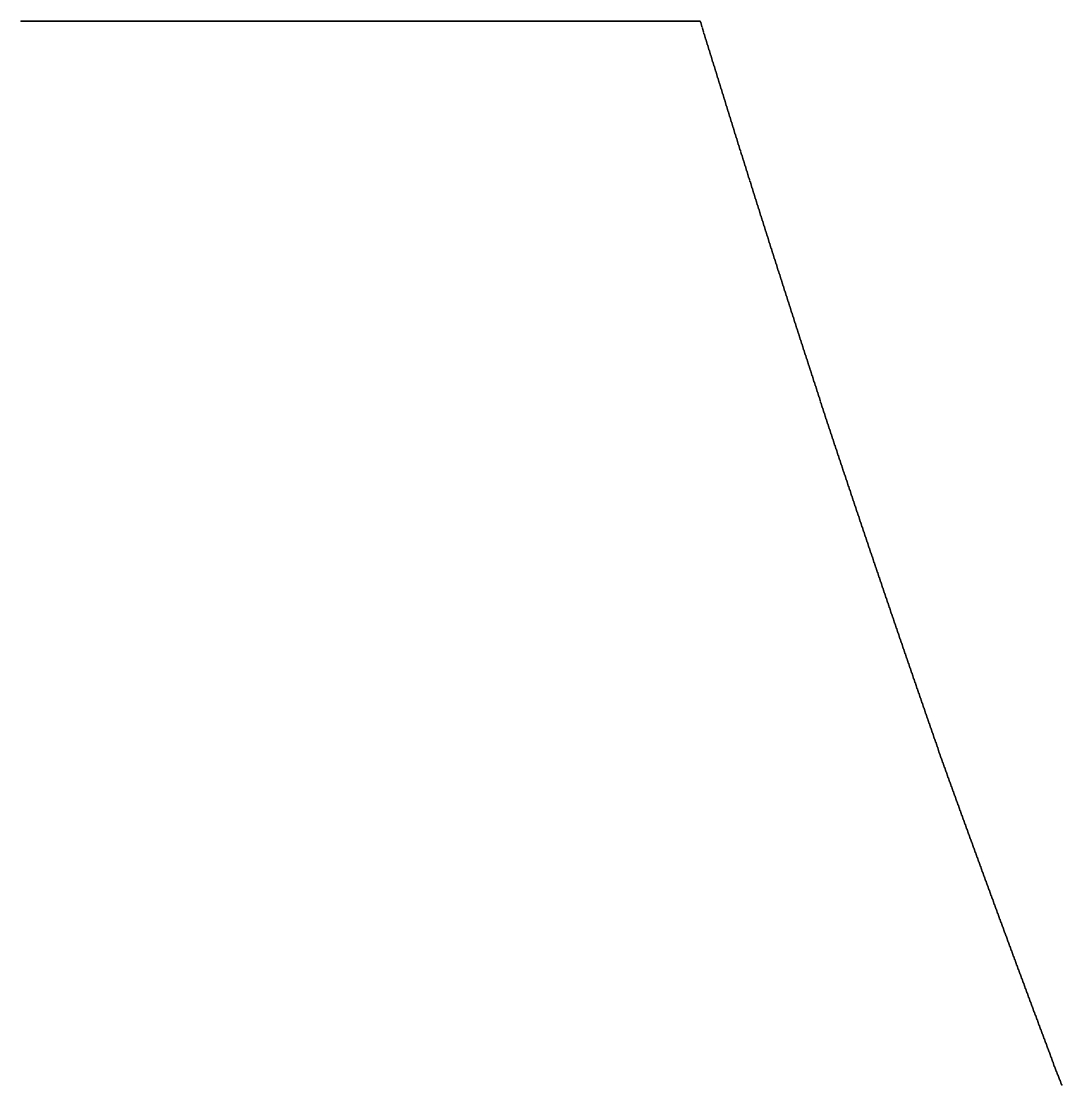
# Model space of a CAD drawing. Header units: metres. Extents: x 0 to 360, y 49 to 117.
# Drawn here: x 202.5 to 217.13, y 83.54 to 98.5 of the extents above; entities that cross this region are included whole.
import ezdxf

# ---------------------------------------------------------------- set-up
doc = ezdxf.new("R2010")
doc.units = ezdxf.units.M

msp = doc.modelspace()

# ---------------------------------------------------------------- linework, layer by layer
for p in [(202.496, 98.497), (202.501, 98.497), (202.507, 98.497), (202.513, 98.497), (202.519, 98.497), (202.525, 98.497), (202.531, 98.497), (202.536, 98.497), (202.542, 98.497), (202.548, 98.497), (202.554, 98.497), (202.56, 98.497), (202.565, 98.497), (202.571, 98.497), (202.577, 98.497), (202.583, 98.497), (202.589, 98.497), (202.594, 98.497), (202.6, 98.497), (202.606, 98.497), (202.612, 98.497), (202.618, 98.497), (202.624, 98.497), (202.629, 98.497), (202.635, 98.497), (202.641, 98.497), (202.647, 98.497), (202.653, 98.497), (202.658, 98.497), (202.664, 98.497), (202.67, 98.497), (202.676, 98.497), (202.682, 98.497), (202.688, 98.497), (202.693, 98.497), (202.699, 98.497), (202.705, 98.497), (202.711, 98.497), (202.717, 98.497), (202.722, 98.497), (202.728, 98.497), (202.734, 98.497), (202.74, 98.497), (202.746, 98.497), (202.752, 98.497), (202.757, 98.497), (202.763, 98.497), (202.769, 98.497), (202.775, 98.497), (202.781, 98.497), (202.786, 98.497), (202.792, 98.497), (202.798, 98.497), (202.804, 98.497), (202.81, 98.497), (202.816, 98.497), (202.821, 98.497), (202.827, 98.497), (202.833, 98.497), (202.839, 98.497), (202.845, 98.497), (202.85, 98.497), (202.856, 98.497), (202.862, 98.497), (202.868, 98.497), (202.874, 98.497), (202.88, 98.497), (202.885, 98.497), (202.891, 98.497), (202.897, 98.497), (202.903, 98.497), (202.909, 98.497), (202.914, 98.497), (202.92, 98.497), (202.926, 98.497), (202.932, 98.497), (202.938, 98.497), (202.943, 98.497), (202.949, 98.497), (202.955, 98.497), (202.961, 98.497), (202.967, 98.497), (202.973, 98.497), (202.978, 98.497), (202.984, 98.497), (202.99, 98.497), (202.996, 98.497), (203.002, 98.497), (203.007, 98.497), (203.013, 98.497), (203.019, 98.497), (203.025, 98.497), (203.031, 98.497), (203.037, 98.497), (203.042, 98.497), (203.048, 98.497), (203.054, 98.497), (203.06, 98.497), (203.066, 98.497), (203.071, 98.497), (203.077, 98.497), (203.083, 98.497), (203.089, 98.497), (203.095, 98.497), (203.101, 98.497), (203.106, 98.497), (203.112, 98.497), (203.118, 98.497), (203.124, 98.497), (203.13, 98.497), (203.135, 98.497), (203.141, 98.497), (203.147, 98.497), (203.153, 98.497), (203.159, 98.497), (203.165, 98.497), (203.17, 98.497), (203.176, 98.497), (203.182, 98.497), (203.188, 98.497), (203.194, 98.497), (203.199, 98.497), (203.205, 98.497), (203.211, 98.497), (203.217, 98.497), (203.223, 98.497), (203.229, 98.497), (203.234, 98.497), (203.24, 98.497), (203.246, 98.497), (203.252, 98.497), (203.258, 98.497), (203.263, 98.497), (203.269, 98.497), (203.275, 98.497), (203.281, 98.497), (203.287, 98.497), (203.293, 98.497), (203.298, 98.497), (203.304, 98.497), (203.31, 98.497), (203.316, 98.497), (203.322, 98.497), (203.327, 98.497), (203.333, 98.497), (203.339, 98.497), (203.345, 98.497), (203.351, 98.497), (203.356, 98.497), (203.362, 98.497), (203.368, 98.497), (203.374, 98.497), (203.38, 98.497), (203.386, 98.497), (203.391, 98.497), (203.397, 98.497), (203.403, 98.497), (203.409, 98.497), (203.415, 98.497), (203.42, 98.497), (203.426, 98.497), (203.432, 98.497), (203.438, 98.497), (203.444, 98.497), (203.45, 98.497), (203.455, 98.497), (203.461, 98.497), (203.467, 98.497), (203.473, 98.497), (203.479, 98.497), (203.484, 98.497), (203.49, 98.497), (203.496, 98.497), (203.502, 98.497), (203.508, 98.497), (203.514, 98.497), (203.519, 98.497), (203.525, 98.497), (203.531, 98.497), (203.537, 98.497), (203.543, 98.497), (203.548, 98.497), (203.554, 98.497), (203.56, 98.497), (203.566, 98.497), (203.572, 98.497), (203.578, 98.497), (203.583, 98.497), (203.589, 98.497), (203.595, 98.497), (203.601, 98.497), (203.607, 98.497), (203.612, 98.497), (203.618, 98.497), (203.624, 98.497), (203.63, 98.497), (203.636, 98.497), (203.642, 98.497), (203.647, 98.497), (203.653, 98.497), (203.659, 98.497), (203.665, 98.497), (203.671, 98.497), (203.676, 98.497), (203.682, 98.497), (203.688, 98.497), (203.694, 98.497), (203.7, 98.497), (203.705, 98.497), (203.711, 98.497), (203.717, 98.497), (203.723, 98.497), (203.729, 98.497), (203.735, 98.497), (203.74, 98.497), (203.746, 98.497), (203.752, 98.497), (203.758, 98.497), (203.764, 98.497), (203.769, 98.497), (203.775, 98.497), (203.781, 98.497), (203.787, 98.497), (203.793, 98.497), (203.799, 98.497), (203.804, 98.497), (203.81, 98.497), (203.816, 98.497), (203.822, 98.497), (203.828, 98.497), (203.833, 98.497), (203.839, 98.497), (203.845, 98.497), (203.851, 98.497), (203.857, 98.497), (203.863, 98.497), (203.868, 98.497), (203.874, 98.497), (203.88, 98.497), (203.886, 98.497), (203.892, 98.497), (203.897, 98.497), (203.903, 98.497), (203.909, 98.497), (203.915, 98.497), (203.921, 98.497), (203.927, 98.497), (203.932, 98.497), (203.938, 98.497), (203.944, 98.497), (203.95, 98.497), (203.956, 98.497), (203.961, 98.497), (203.967, 98.497), (203.973, 98.497), (203.979, 98.497), (203.985, 98.497), (203.991, 98.497), (203.996, 98.497), (204.002, 98.497), (204.008, 98.497), (204.014, 98.497), (204.02, 98.497), (204.025, 98.497), (204.031, 98.497), (204.037, 98.497), (204.043, 98.497), (204.049, 98.497), (204.054, 98.497), (204.06, 98.497), (204.066, 98.497), (204.072, 98.497), (204.078, 98.497), (204.084, 98.497), (204.089, 98.497), (204.095, 98.497), (204.101, 98.497), (204.107, 98.497), (204.113, 98.497), (204.118, 98.497), (204.124, 98.497), (204.13, 98.497), (204.136, 98.497), (204.142, 98.497), (204.148, 98.497), (204.153, 98.497), (204.159, 98.497), (204.165, 98.497), (204.171, 98.497), (204.177, 98.497), (204.182, 98.497), (204.188, 98.497), (204.194, 98.497), (204.2, 98.497), (204.206, 98.497), (204.212, 98.497), (204.217, 98.497), (204.223, 98.497), (204.229, 98.497), (204.235, 98.497), (204.241, 98.497), (204.246, 98.497), (204.252, 98.497), (204.258, 98.497), (204.264, 98.497), (204.27, 98.497), (204.276, 98.497), (204.281, 98.497), (204.287, 98.497), (204.293, 98.497), (204.299, 98.497), (204.305, 98.497), (204.31, 98.497), (204.316, 98.497), (204.322, 98.497), (204.328, 98.497), (204.334, 98.497), (204.34, 98.497), (204.345, 98.497), (204.351, 98.497), (204.357, 98.497), (204.363, 98.497), (204.369, 98.497), (204.374, 98.497), (204.38, 98.497), (204.386, 98.497), (204.392, 98.497), (204.398, 98.497), (204.404, 98.497), (204.409, 98.497), (204.415, 98.497), (204.421, 98.497), (204.427, 98.497), (204.433, 98.497), (204.438, 98.497), (204.444, 98.497), (204.45, 98.497), (204.456, 98.497), (204.462, 98.497), (204.467, 98.497), (204.473, 98.497), (204.479, 98.497), (204.485, 98.497), (204.491, 98.497), (204.497, 98.497), (204.502, 98.497), (204.508, 98.497), (204.514, 98.497), (204.52, 98.497), (204.526, 98.497), (204.531, 98.497), (204.537, 98.497), (204.543, 98.497), (204.549, 98.497), (204.555, 98.497), (204.561, 98.497), (204.566, 98.497), (204.572, 98.497), (204.578, 98.497), (204.584, 98.497), (204.59, 98.497), (204.595, 98.497), (204.601, 98.497), (204.607, 98.497), (204.613, 98.497), (204.619, 98.497), (204.625, 98.497), (204.63, 98.497), (204.636, 98.497), (204.642, 98.497), (204.648, 98.497), (204.654, 98.497), (204.659, 98.497), (204.665, 98.497), (204.671, 98.497), (204.677, 98.497), (204.683, 98.497), (204.689, 98.497), (204.694, 98.497), (204.7, 98.497), (204.706, 98.497), (204.712, 98.497), (204.718, 98.497), (204.723, 98.497), (204.729, 98.497), (204.735, 98.497), (204.741, 98.497), (204.747, 98.497), (204.753, 98.497), (204.758, 98.497), (204.764, 98.497), (204.77, 98.497), (204.776, 98.497), (204.782, 98.497), (204.787, 98.497), (204.793, 98.497), (204.799, 98.497), (204.805, 98.497), (204.811, 98.497), (204.816, 98.497), (204.822, 98.497), (204.828, 98.497), (204.834, 98.497), (204.84, 98.497), (204.846, 98.497), (204.851, 98.497), (204.857, 98.497), (204.863, 98.497), (204.869, 98.497), (204.875, 98.497), (204.88, 98.497), (204.886, 98.497), (204.892, 98.497), (204.898, 98.497), (204.904, 98.497), (204.91, 98.497), (204.915, 98.497), (204.921, 98.497), (204.927, 98.497), (204.933, 98.497), (204.939, 98.497), (204.944, 98.497), (204.95, 98.497), (204.956, 98.497), (204.962, 98.497), (204.968, 98.497), (204.974, 98.497), (204.979, 98.497), (204.985, 98.497), (204.991, 98.497), (204.997, 98.497), (205.003, 98.497), (205.008, 98.497), (205.014, 98.497), (205.02, 98.497), (205.026, 98.497), (205.032, 98.497), (205.038, 98.497), (205.043, 98.497), (205.049, 98.497), (205.055, 98.497), (205.061, 98.497), (205.067, 98.497), (205.072, 98.497), (205.078, 98.497), (205.084, 98.497), (205.09, 98.497), (205.096, 98.497), (205.102, 98.497), (205.107, 98.497), (205.113, 98.497), (205.119, 98.497), (205.125, 98.497), (205.131, 98.497), (205.136, 98.497), (205.142, 98.497), (205.148, 98.497), (205.154, 98.497), (205.16, 98.497), (205.166, 98.497), (205.171, 98.497), (205.177, 98.497), (205.183, 98.497), (205.189, 98.497), (205.195, 98.497), (205.2, 98.497), (205.206, 98.497), (205.212, 98.497), (205.218, 98.497), (205.224, 98.497), (205.229, 98.497), (205.235, 98.497), (205.241, 98.497), (205.247, 98.497), (205.253, 98.497), (205.259, 98.497), (205.264, 98.497), (205.27, 98.497), (205.276, 98.497), (205.282, 98.497), (205.288, 98.497), (205.293, 98.497), (205.299, 98.497), (205.305, 98.497), (205.311, 98.497), (205.317, 98.497), (205.323, 98.497), (205.328, 98.497), (205.334, 98.497), (205.34, 98.497), (205.346, 98.497), (205.352, 98.497), (205.357, 98.497), (205.363, 98.497), (205.369, 98.497), (205.375, 98.497), (205.381, 98.497), (205.387, 98.497), (205.392, 98.497), (205.398, 98.497), (205.404, 98.497), (205.41, 98.497), (205.416, 98.497), (205.421, 98.497), (205.427, 98.497), (205.433, 98.497), (205.439, 98.497), (205.445, 98.497), (205.451, 98.497), (205.456, 98.497), (205.462, 98.497), (205.468, 98.497), (205.474, 98.497), (205.48, 98.497), (205.485, 98.497), (205.491, 98.497), (205.497, 98.497), (205.503, 98.497), (205.509, 98.497), (205.515, 98.497), (205.52, 98.497), (205.526, 98.497), (205.532, 98.497), (205.538, 98.497), (205.544, 98.497), (205.549, 98.497), (205.555, 98.497), (205.561, 98.497), (205.567, 98.497), (205.573, 98.497), (205.578, 98.497), (205.584, 98.497), (205.59, 98.497), (205.596, 98.497), (205.602, 98.497), (205.608, 98.497), (205.613, 98.497), (205.619, 98.497), (205.625, 98.497), (205.631, 98.497), (205.637, 98.497), (205.642, 98.497), (205.648, 98.497), (205.654, 98.497), (205.66, 98.497), (205.666, 98.497), (205.672, 98.497), (205.677, 98.497), (205.683, 98.497), (205.689, 98.497), (205.695, 98.497), (205.701, 98.497), (205.706, 98.497), (205.712, 98.497), (205.718, 98.497), (205.724, 98.497), (205.73, 98.497), (205.736, 98.497), (205.741, 98.497), (205.747, 98.497), (205.753, 98.497), (205.759, 98.497), (205.765, 98.497), (205.77, 98.497), (205.776, 98.497), (205.782, 98.497), (205.788, 98.497), (205.794, 98.497), (205.8, 98.497), (205.805, 98.497), (205.811, 98.497), (205.817, 98.497), (205.823, 98.497), (205.829, 98.497), (205.834, 98.497), (205.84, 98.497), (205.846, 98.497), (205.852, 98.497), (205.858, 98.497), (205.864, 98.497), (205.869, 98.497), (205.875, 98.497), (205.881, 98.497), (205.887, 98.497), (205.893, 98.497), (205.898, 98.497), (205.904, 98.497), (205.91, 98.497), (205.916, 98.497), (205.922, 98.497), (205.927, 98.497), (205.933, 98.497), (205.939, 98.497), (205.945, 98.497), (205.951, 98.497), (205.957, 98.497), (205.962, 98.497), (205.968, 98.497), (205.974, 98.497), (205.98, 98.497), (205.986, 98.497), (205.991, 98.497), (205.997, 98.497), (206.003, 98.497), (206.009, 98.497), (206.015, 98.497), (206.021, 98.497), (206.026, 98.497), (206.032, 98.497), (206.038, 98.497), (206.044, 98.497), (206.05, 98.497), (206.055, 98.497), (206.061, 98.497), (206.067, 98.497), (206.073, 98.497), (206.079, 98.497), (206.085, 98.497), (206.09, 98.497), (206.096, 98.497), (206.102, 98.497), (206.108, 98.497), (206.114, 98.497), (206.119, 98.497), (206.125, 98.497), (206.131, 98.497), (206.137, 98.497), (206.143, 98.497), (206.149, 98.497), (206.154, 98.497), (206.16, 98.497), (206.166, 98.497), (206.172, 98.497), (206.178, 98.497), (206.183, 98.497), (206.189, 98.497), (206.195, 98.497), (206.201, 98.497), (206.207, 98.497), (206.213, 98.497), (206.218, 98.497), (206.224, 98.497), (206.23, 98.497), (206.236, 98.497), (206.242, 98.497), (206.247, 98.497), (206.253, 98.497), (206.259, 98.497), (206.265, 98.497), (206.271, 98.497), (206.277, 98.497), (206.282, 98.497), (206.288, 98.497), (206.294, 98.497), (206.3, 98.497), (206.306, 98.497), (206.311, 98.497), (206.317, 98.497), (206.323, 98.497), (206.329, 98.497), (206.335, 98.497), (206.34, 98.497), (206.346, 98.497), (206.352, 98.497), (206.358, 98.497), (206.364, 98.497), (206.37, 98.497), (206.375, 98.497), (206.381, 98.497), (206.387, 98.497), (206.393, 98.497), (206.399, 98.497), (206.404, 98.497), (206.41, 98.497), (206.416, 98.497), (206.422, 98.497), (206.428, 98.497), (206.434, 98.497), (206.439, 98.497), (206.445, 98.497), (206.451, 98.497), (206.457, 98.497), (206.463, 98.497), (206.468, 98.497), (206.474, 98.497), (206.48, 98.497), (206.486, 98.497), (206.492, 98.497), (206.498, 98.497), (206.503, 98.497), (206.509, 98.497), (206.515, 98.497), (206.521, 98.497), (206.527, 98.497), (206.532, 98.497), (206.538, 98.497), (206.544, 98.497), (206.55, 98.497), (206.556, 98.497), (206.562, 98.497), (206.567, 98.497), (206.573, 98.497), (206.579, 98.497), (206.585, 98.497), (206.591, 98.497), (206.596, 98.497), (206.602, 98.497), (206.608, 98.497), (206.614, 98.497), (206.62, 98.497), (206.626, 98.497), (206.631, 98.497), (206.637, 98.497), (206.643, 98.497), (206.649, 98.497), (206.655, 98.497), (206.66, 98.497), (206.666, 98.497), (206.672, 98.497), (206.678, 98.497), (206.684, 98.497), (206.689, 98.497), (206.695, 98.497), (206.701, 98.497), (206.707, 98.497), (206.713, 98.497), (206.719, 98.497), (206.724, 98.497), (206.73, 98.497), (206.736, 98.497), (206.742, 98.497), (206.748, 98.497), (206.753, 98.497), (206.759, 98.497), (206.765, 98.497), (206.771, 98.497), (206.777, 98.497), (206.783, 98.497), (206.788, 98.497), (206.794, 98.497), (206.8, 98.497), (206.806, 98.497), (206.812, 98.497), (206.817, 98.497), (206.823, 98.497), (206.829, 98.497), (206.835, 98.497), (206.841, 98.497), (206.847, 98.497), (206.852, 98.497), (206.858, 98.497), (206.864, 98.497), (206.87, 98.497), (206.876, 98.497), (206.881, 98.497), (206.887, 98.497), (206.893, 98.497), (206.899, 98.497), (206.905, 98.497), (206.911, 98.497), (206.916, 98.497), (206.922, 98.497), (206.928, 98.497), (206.934, 98.497), (206.94, 98.497), (206.945, 98.497), (206.951, 98.497), (206.957, 98.497), (206.963, 98.497), (206.969, 98.497), (206.975, 98.497), (206.98, 98.497), (206.986, 98.497), (206.992, 98.497), (206.998, 98.497), (207.004, 98.497), (207.009, 98.497), (207.015, 98.497), (207.021, 98.497), (207.027, 98.497), (207.033, 98.497), (207.039, 98.497), (207.044, 98.497), (207.05, 98.497), (207.056, 98.497), (207.062, 98.497), (207.068, 98.497), (207.073, 98.497), (207.079, 98.497), (207.085, 98.497), (207.091, 98.497), (207.097, 98.497), (207.102, 98.497), (207.108, 98.497), (207.114, 98.497), (207.12, 98.497), (207.126, 98.497), (207.132, 98.497), (207.137, 98.497), (207.143, 98.497), (207.149, 98.497), (207.155, 98.497), (207.161, 98.497), (207.166, 98.497), (207.172, 98.497), (207.178, 98.497), (207.184, 98.497), (207.19, 98.497), (207.196, 98.497), (207.201, 98.497), (207.207, 98.497), (207.213, 98.497), (207.219, 98.497), (207.225, 98.497), (207.23, 98.497), (207.236, 98.497), (207.242, 98.497), (207.248, 98.497), (207.254, 98.497), (207.26, 98.497), (207.265, 98.497), (207.271, 98.497), (207.277, 98.497), (207.283, 98.497), (207.289, 98.497), (207.294, 98.497), (207.3, 98.497), (207.306, 98.497), (207.312, 98.497), (207.318, 98.497), (207.324, 98.497), (207.329, 98.497), (207.335, 98.497), (207.341, 98.497), (207.347, 98.497), (207.353, 98.497), (207.358, 98.497), (207.364, 98.497), (207.37, 98.497), (207.376, 98.497), (207.382, 98.497), (207.388, 98.497), (207.393, 98.497), (207.399, 98.497), (207.405, 98.497), (207.411, 98.497), (207.417, 98.497), (207.422, 98.497), (207.428, 98.497), (207.434, 98.497), (207.44, 98.497), (207.446, 98.497), (207.451, 98.497), (207.457, 98.497), (207.463, 98.497), (207.469, 98.497), (207.475, 98.497), (207.481, 98.497), (207.486, 98.497), (207.492, 98.497), (207.498, 98.497), (207.504, 98.497), (207.51, 98.497), (207.515, 98.497), (207.521, 98.497), (207.527, 98.497), (207.533, 98.497), (207.539, 98.497), (207.545, 98.497), (207.55, 98.497), (207.556, 98.497), (207.562, 98.497), (207.568, 98.497), (207.574, 98.497), (207.579, 98.497), (207.585, 98.497), (207.591, 98.497), (207.597, 98.497), (207.603, 98.497), (207.609, 98.497), (207.614, 98.497), (207.62, 98.497), (207.626, 98.497), (207.632, 98.497), (207.638, 98.497), (207.643, 98.497), (207.649, 98.497), (207.655, 98.497), (207.661, 98.497), (207.667, 98.497), (207.673, 98.497), (207.678, 98.497), (207.684, 98.497), (207.69, 98.497), (207.696, 98.497), (207.702, 98.497), (207.707, 98.497), (207.713, 98.497), (207.719, 98.497), (207.725, 98.497), (207.731, 98.497), (207.737, 98.497), (207.742, 98.497), (207.748, 98.497), (207.754, 98.497), (207.76, 98.497), (207.766, 98.497), (207.771, 98.497), (207.777, 98.497), (207.783, 98.497), (207.789, 98.497), (207.795, 98.497), (207.8, 98.497), (207.806, 98.497), (207.812, 98.497), (207.818, 98.497), (207.824, 98.497), (207.83, 98.497), (207.835, 98.497), (207.841, 98.497), (207.847, 98.497), (207.853, 98.497), (207.859, 98.497), (207.864, 98.497), (207.87, 98.497), (207.876, 98.497), (207.882, 98.497), (207.888, 98.497), (207.894, 98.497), (207.899, 98.497), (207.905, 98.497), (207.911, 98.497), (207.917, 98.497), (207.923, 98.497), (207.928, 98.497), (207.934, 98.497), (207.94, 98.497), (207.946, 98.497), (207.952, 98.497), (207.958, 98.497), (207.963, 98.497), (207.969, 98.497), (207.975, 98.497), (207.981, 98.497), (207.987, 98.497), (207.992, 98.497), (207.998, 98.497), (208.004, 98.497), (208.01, 98.497), (208.016, 98.497), (208.022, 98.497), (208.027, 98.497), (208.033, 98.497), (208.039, 98.497), (208.045, 98.497), (208.051, 98.497), (208.056, 98.497), (208.062, 98.497), (208.068, 98.497), (208.074, 98.497), (208.08, 98.497), (208.086, 98.497), (208.091, 98.497), (208.097, 98.497), (208.103, 98.497), (208.109, 98.497), (208.115, 98.497), (208.12, 98.497), (208.126, 98.497), (208.132, 98.497), (208.138, 98.497), (208.144, 98.497), (208.15, 98.497), (208.155, 98.497), (208.161, 98.497), (208.167, 98.497), (208.173, 98.497), (208.179, 98.497), (208.184, 98.497), (208.19, 98.497), (208.196, 98.497), (208.202, 98.497), (208.208, 98.497), (208.213, 98.497), (208.219, 98.497), (208.225, 98.497), (208.231, 98.497), (208.237, 98.497), (208.243, 98.497), (208.248, 98.497), (208.254, 98.497), (208.26, 98.497), (208.266, 98.497), (208.272, 98.497), (208.277, 98.497), (208.283, 98.497), (208.289, 98.497), (208.295, 98.497), (208.301, 98.497), (208.307, 98.497), (208.312, 98.497), (208.318, 98.497), (208.324, 98.497), (208.33, 98.497), (208.336, 98.497), (208.341, 98.497), (208.347, 98.497), (208.353, 98.497), (208.359, 98.497), (208.365, 98.497), (208.371, 98.497), (208.376, 98.497), (208.382, 98.497), (208.388, 98.497), (208.394, 98.497), (208.4, 98.497), (208.405, 98.497), (208.411, 98.497), (208.417, 98.497), (208.423, 98.497), (208.429, 98.497), (208.435, 98.497), (208.44, 98.497), (208.446, 98.497), (208.452, 98.497), (208.458, 98.497), (208.464, 98.497), (208.469, 98.497), (208.475, 98.497), (208.481, 98.497), (208.487, 98.497), (208.493, 98.497), (208.499, 98.497), (208.504, 98.497), (208.51, 98.497), (208.516, 98.497), (208.522, 98.497), (208.528, 98.497), (208.533, 98.497), (208.539, 98.497), (208.545, 98.497), (208.551, 98.497), (208.557, 98.497), (208.562, 98.497), (208.568, 98.497), (208.574, 98.497), (208.58, 98.497), (208.586, 98.497), (208.592, 98.497), (208.597, 98.497), (208.603, 98.497), (208.609, 98.497), (208.615, 98.497), (208.621, 98.497), (208.626, 98.497), (208.632, 98.497), (208.638, 98.497), (208.644, 98.497), (208.65, 98.497), (208.656, 98.497), (208.661, 98.497), (208.667, 98.497), (208.673, 98.497), (208.679, 98.497), (208.685, 98.497), (208.69, 98.497), (208.696, 98.497), (208.702, 98.497), (208.708, 98.497), (208.714, 98.497), (208.72, 98.497), (208.725, 98.497), (208.731, 98.497), (208.737, 98.497), (208.743, 98.497), (208.749, 98.497), (208.754, 98.497), (208.76, 98.497), (208.766, 98.497), (208.772, 98.497), (208.778, 98.497), (208.784, 98.497), (208.789, 98.497), (208.795, 98.497), (208.801, 98.497), (208.807, 98.497), (208.813, 98.497), (208.818, 98.497), (208.824, 98.497), (208.83, 98.497), (208.836, 98.497), (208.842, 98.497), (208.848, 98.497), (208.853, 98.497), (208.859, 98.497), (208.865, 98.497), (208.871, 98.497), (208.877, 98.497), (208.882, 98.497), (208.888, 98.497), (208.894, 98.497), (208.9, 98.497), (208.906, 98.497), (208.912, 98.497), (208.917, 98.497), (208.923, 98.497), (208.929, 98.497), (208.935, 98.497), (208.941, 98.497), (208.946, 98.497), (208.952, 98.497), (208.958, 98.497), (208.964, 98.497), (208.97, 98.497), (208.975, 98.497), (208.981, 98.497), (208.987, 98.497), (208.993, 98.497), (208.999, 98.497), (209.005, 98.497), (209.01, 98.497), (209.016, 98.497), (209.022, 98.497), (209.028, 98.497), (209.034, 98.497), (209.039, 98.497), (209.045, 98.497), (209.051, 98.497), (209.057, 98.497), (209.063, 98.497), (209.069, 98.497), (209.074, 98.497), (209.08, 98.497), (209.086, 98.497), (209.092, 98.497), (209.098, 98.497), (209.103, 98.497), (209.109, 98.497), (209.115, 98.497), (209.121, 98.497), (209.127, 98.497), (209.133, 98.497), (209.138, 98.497), (209.144, 98.497), (209.15, 98.497), (209.156, 98.497), (209.162, 98.497), (209.167, 98.497), (209.173, 98.497), (209.179, 98.497), (209.185, 98.497), (209.191, 98.497), (209.197, 98.497), (209.202, 98.497), (209.208, 98.497), (209.214, 98.497), (209.22, 98.497), (209.226, 98.497), (209.231, 98.497), (209.237, 98.497), (209.243, 98.497), (209.249, 98.497), (209.255, 98.497), (209.261, 98.497), (209.266, 98.497), (209.272, 98.497), (209.278, 98.497), (209.284, 98.497), (209.29, 98.497), (209.295, 98.497), (209.301, 98.497), (209.307, 98.497), (209.313, 98.497), (209.319, 98.497), (209.324, 98.497), (209.33, 98.497), (209.336, 98.497), (209.342, 98.497), (209.348, 98.497), (209.354, 98.497), (209.359, 98.497), (209.365, 98.497), (209.371, 98.497), (209.377, 98.497), (209.383, 98.497), (209.388, 98.497), (209.394, 98.497), (209.4, 98.497), (209.406, 98.497), (209.412, 98.497), (209.418, 98.497), (209.423, 98.497), (209.429, 98.497), (209.435, 98.497), (209.441, 98.497), (209.447, 98.497), (209.452, 98.497), (209.458, 98.497), (209.464, 98.497), (209.47, 98.497), (209.476, 98.497), (209.482, 98.497), (209.487, 98.497), (209.493, 98.497), (209.499, 98.497), (209.505, 98.497), (209.511, 98.497), (209.516, 98.497), (209.522, 98.497), (209.528, 98.497), (209.534, 98.497), (209.54, 98.497), (209.546, 98.497), (209.551, 98.497), (209.557, 98.497), (209.563, 98.497), (209.569, 98.497), (209.575, 98.497), (209.58, 98.497), (209.586, 98.497), (209.592, 98.497), (209.598, 98.497), (209.604, 98.497), (209.61, 98.497), (209.615, 98.497), (209.621, 98.497), (209.627, 98.497), (209.633, 98.497), (209.639, 98.497), (209.644, 98.497), (209.65, 98.497), (209.656, 98.497), (209.662, 98.497), (209.668, 98.497), (209.673, 98.497), (209.679, 98.497), (209.685, 98.497), (209.691, 98.497), (209.697, 98.497), (209.703, 98.497), (209.708, 98.497), (209.714, 98.497), (209.72, 98.497), (209.726, 98.497), (209.732, 98.497), (209.737, 98.497), (209.743, 98.497), (209.749, 98.497), (209.755, 98.497), (209.761, 98.497), (209.767, 98.497), (209.772, 98.497), (209.778, 98.497), (209.784, 98.497), (209.79, 98.497), (209.796, 98.497), (209.801, 98.497), (209.807, 98.497), (209.813, 98.497), (209.819, 98.497), (209.825, 98.497), (209.831, 98.497), (209.836, 98.497), (209.842, 98.497), (209.848, 98.497), (209.854, 98.497), (209.86, 98.497), (209.865, 98.497), (209.871, 98.497), (209.877, 98.497), (209.883, 98.497), (209.889, 98.497), (209.895, 98.497), (209.9, 98.497), (209.906, 98.497), (209.912, 98.497), (209.918, 98.497), (209.924, 98.497), (209.929, 98.497), (209.935, 98.497), (209.941, 98.497), (209.947, 98.497), (209.953, 98.497), (209.959, 98.497), (209.964, 98.497), (209.97, 98.497), (209.976, 98.497), (209.982, 98.497), (209.988, 98.497), (209.993, 98.497), (209.999, 98.497), (210.005, 98.497), (210.011, 98.497), (210.017, 98.497), (210.023, 98.497), (210.028, 98.497), (210.034, 98.497), (210.04, 98.497), (210.046, 98.497), (210.052, 98.497), (210.057, 98.497), (210.063, 98.497), (210.069, 98.497), (210.075, 98.497), (210.081, 98.497), (210.086, 98.497), (210.092, 98.497), (210.098, 98.497), (210.104, 98.497), (210.11, 98.497), (210.116, 98.497), (210.121, 98.497), (210.127, 98.497), (210.133, 98.497), (210.139, 98.497), (210.145, 98.497), (210.15, 98.497), (210.156, 98.497), (210.162, 98.497), (210.168, 98.497), (210.174, 98.497), (210.18, 98.497), (210.185, 98.497), (210.191, 98.497), (210.197, 98.497), (210.203, 98.497), (210.209, 98.497), (210.214, 98.497), (210.22, 98.497), (210.226, 98.497), (210.232, 98.497), (210.238, 98.497), (210.244, 98.497), (210.249, 98.497), (210.255, 98.497), (210.261, 98.497), (210.267, 98.497), (210.273, 98.497), (210.278, 98.497), (210.284, 98.497), (210.29, 98.497), (210.296, 98.497), (210.302, 98.497), (210.308, 98.497), (210.313, 98.497), (210.319, 98.497), (210.325, 98.497), (210.331, 98.497), (210.337, 98.497), (210.342, 98.497), (210.348, 98.497), (210.354, 98.497), (210.36, 98.497), (210.366, 98.497), (210.372, 98.497), (210.377, 98.497), (210.383, 98.497), (210.389, 98.497), (210.395, 98.497), (210.401, 98.497), (210.406, 98.497), (210.412, 98.497), (210.418, 98.497), (210.424, 98.497), (210.43, 98.497), (210.435, 98.497), (210.441, 98.497), (210.447, 98.497), (210.453, 98.497), (210.459, 98.497), (210.465, 98.497), (210.47, 98.497), (210.476, 98.497), (210.482, 98.497), (210.488, 98.497), (210.494, 98.497), (210.499, 98.497), (210.505, 98.497), (210.511, 98.497), (210.517, 98.497), (210.523, 98.497), (210.529, 98.497), (210.534, 98.497), (210.54, 98.497), (210.546, 98.497), (210.552, 98.497), (210.558, 98.497), (210.563, 98.497), (210.569, 98.497), (210.575, 98.497), (210.581, 98.497), (210.587, 98.497), (210.593, 98.497), (210.598, 98.497), (210.604, 98.497), (210.61, 98.497), (210.616, 98.497), (210.622, 98.497), (210.627, 98.497), (210.633, 98.497), (210.639, 98.497), (210.645, 98.497), (210.651, 98.497), (210.657, 98.497), (210.662, 98.497), (210.668, 98.497), (210.674, 98.497), (210.68, 98.497), (210.686, 98.497), (210.691, 98.497), (210.697, 98.497), (210.703, 98.497), (210.709, 98.497), (210.715, 98.497), (210.721, 98.497), (210.726, 98.497), (210.732, 98.497), (210.738, 98.497), (210.744, 98.497), (210.75, 98.497), (210.755, 98.497), (210.761, 98.497), (210.767, 98.497), (210.773, 98.497), (210.779, 98.497), (210.785, 98.497), (210.79, 98.497), (210.796, 98.497), (210.802, 98.497), (210.808, 98.497), (210.814, 98.497), (210.819, 98.497), (210.825, 98.497), (210.831, 98.497), (210.837, 98.497), (210.843, 98.497), (210.848, 98.497), (210.854, 98.497), (210.86, 98.497), (210.866, 98.497), (210.872, 98.497), (210.878, 98.497), (210.883, 98.497), (210.889, 98.497), (210.895, 98.497), (210.901, 98.497), (210.907, 98.497), (210.912, 98.497), (210.918, 98.497), (210.924, 98.497), (210.93, 98.497), (210.936, 98.497), (210.942, 98.497), (210.947, 98.497), (210.953, 98.497), (210.959, 98.497), (210.965, 98.497), (210.971, 98.497), (210.976, 98.497), (210.982, 98.497), (210.988, 98.497), (210.994, 98.497), (211, 98.497), (211.006, 98.497), (211.011, 98.497), (211.017, 98.497), (211.023, 98.497), (211.029, 98.497), (211.035, 98.497), (211.04, 98.497), (211.046, 98.497), (211.052, 98.497), (211.058, 98.497), (211.064, 98.497), (211.07, 98.497), (211.075, 98.497), (211.081, 98.497), (211.087, 98.497), (211.093, 98.497), (211.099, 98.497), (211.104, 98.497), (211.11, 98.497), (211.116, 98.497), (211.122, 98.497), (211.128, 98.497), (211.134, 98.497), (211.139, 98.497), (211.145, 98.497), (211.151, 98.497), (211.157, 98.497), (211.163, 98.497), (211.168, 98.497), (211.174, 98.497), (211.18, 98.497), (211.186, 98.497), (211.192, 98.497), (211.197, 98.497), (211.203, 98.497), (211.209, 98.497), (211.215, 98.497), (211.221, 98.497), (211.227, 98.497), (211.232, 98.497), (211.238, 98.497), (211.244, 98.497), (211.25, 98.497), (211.256, 98.497), (211.261, 98.497), (211.267, 98.497), (211.273, 98.497), (211.279, 98.497), (211.285, 98.497), (211.291, 98.497), (211.296, 98.497), (211.302, 98.497), (211.308, 98.497), (211.314, 98.497), (211.32, 98.497), (211.325, 98.497), (211.331, 98.497), (211.337, 98.497), (211.343, 98.497), (211.349, 98.497), (211.355, 98.497), (211.36, 98.497), (211.366, 98.497), (211.372, 98.497), (211.378, 98.497), (211.384, 98.497), (211.389, 98.497), (211.395, 98.497), (211.401, 98.497), (211.407, 98.497), (211.413, 98.497), (211.419, 98.497), (211.424, 98.497), (211.43, 98.497), (211.436, 98.497), (211.442, 98.497), (211.448, 98.497), (211.453, 98.497), (211.459, 98.497), (211.465, 98.497), (211.471, 98.497), (211.477, 98.497), (211.483, 98.497), (211.488, 98.497), (211.494, 98.497), (211.5, 98.497), (211.506, 98.497), (211.512, 98.497), (211.517, 98.497), (211.523, 98.497), (211.529, 98.497), (211.535, 98.497), (211.541, 98.497), (211.546, 98.497), (211.552, 98.497), (211.558, 98.497), (211.564, 98.497), (211.57, 98.497), (211.576, 98.497), (211.581, 98.497), (211.587, 98.497), (211.593, 98.497), (211.599, 98.497), (211.605, 98.497), (211.61, 98.497), (211.616, 98.497), (211.622, 98.497), (211.628, 98.497), (211.634, 98.497), (211.64, 98.497), (211.645, 98.497), (211.651, 98.497), (211.657, 98.497), (211.663, 98.497), (211.669, 98.497), (211.674, 98.497), (211.68, 98.497), (211.686, 98.497), (211.692, 98.497), (211.698, 98.497), (211.704, 98.497), (211.709, 98.497), (211.715, 98.497), (211.721, 98.497), (211.727, 98.497), (211.733, 98.497), (211.738, 98.497), (211.744, 98.497), (211.75, 98.497), (211.756, 98.497), (211.762, 98.497), (211.768, 98.497), (211.773, 98.497), (211.779, 98.497), (211.785, 98.497), (211.791, 98.497), (211.797, 98.497), (211.802, 98.497), (211.808, 98.497), (211.814, 98.497), (211.82, 98.497), (211.826, 98.497), (211.832, 98.497), (211.837, 98.497), (211.843, 98.497), (211.849, 98.497), (211.855, 98.497), (211.861, 98.497), (211.866, 98.497), (211.872, 98.497), (211.878, 98.497), (211.884, 98.497), (211.89, 98.497), (211.896, 98.497), (211.901, 98.497), (211.907, 98.497), (211.913, 98.497), (211.919, 98.497), (211.925, 98.497), (211.93, 98.497), (211.936, 98.497), (211.942, 98.497), (211.948, 98.497), (211.954, 98.497), (211.959, 98.497), (211.965, 98.497), (211.971, 98.497), (211.977, 98.497), (211.983, 98.497), (211.989, 98.497), (211.994, 98.497), (212, 98.497), (212.006, 98.497), (212.012, 98.497), (212.018, 98.497), (212.023, 98.497), (212.029, 98.497), (212.035, 98.497), (212.041, 98.497), (212.047, 98.494), (212.053, 98.478), (212.058, 98.459), (212.064, 98.44), (212.07, 98.421), (212.076, 98.402), (212.082, 98.383), (212.087, 98.364), (212.093, 98.346), (212.099, 98.327), (212.105, 98.308), (212.111, 98.289), (212.117, 98.27), (212.122, 98.251), (212.128, 98.232), (212.134, 98.213), (212.14, 98.194), (212.146, 98.175), (212.151, 98.156), (212.157, 98.138), (212.163, 98.119), (212.169, 98.1), (212.175, 98.081), (212.181, 98.062), (212.186, 98.043), (212.192, 98.024), (212.198, 98.005), (212.204, 97.987), (212.21, 97.968), (212.215, 97.949), (212.221, 97.93), (212.227, 97.911), (212.233, 97.892), (212.239, 97.874), (212.245, 97.855), (212.25, 97.836), (212.256, 97.817), (212.262, 97.798), (212.268, 97.78), (212.274, 97.761), (212.279, 97.742), (212.285, 97.723), (212.291, 97.704), (212.297, 97.686), (212.303, 97.667), (212.309, 97.648), (212.314, 97.629), (212.32, 97.61), (212.326, 97.592), (212.332, 97.573), (212.338, 97.554), (212.343, 97.535), (212.349, 97.517), (212.355, 97.498), (212.361, 97.479), (212.367, 97.46), (212.372, 97.442), (212.378, 97.423), (212.384, 97.404), (212.39, 97.385), (212.396, 97.367), (212.402, 97.348), (212.407, 97.329), (212.413, 97.311), (212.419, 97.292), (212.425, 97.273), (212.431, 97.254), (212.436, 97.236), (212.442, 97.217), (212.448, 97.198), (212.454, 97.18), (212.46, 97.161), (212.466, 97.142), (212.471, 97.124), (212.477, 97.105), (212.483, 97.086), (212.489, 97.068), (212.495, 97.049), (212.5, 97.03), (212.506, 97.012), (212.512, 96.993), (212.518, 96.974), (212.524, 96.956), (212.53, 96.937), (212.535, 96.918), (212.541, 96.9), (212.547, 96.881), (212.553, 96.863), (212.559, 96.844), (212.564, 96.825), (212.57, 96.807), (212.576, 96.788), (212.582, 96.769), (212.588, 96.751), (212.594, 96.732), (212.599, 96.714), (212.605, 96.695), (212.611, 96.677), (212.617, 96.658), (212.623, 96.639), (212.628, 96.621), (212.634, 96.602), (212.64, 96.584), (212.646, 96.565), (212.652, 96.547), (212.658, 96.528), (212.663, 96.509), (212.669, 96.491), (212.675, 96.472), (212.681, 96.454), (212.687, 96.435), (212.692, 96.417), (212.698, 96.398), (212.704, 96.38), (212.71, 96.361), (212.716, 96.343), (212.722, 96.324), (212.727, 96.306), (212.733, 96.287), (212.739, 96.269), (212.745, 96.25), (212.751, 96.232), (212.756, 96.213), (212.762, 96.195), (212.768, 96.176), (212.774, 96.158), (212.78, 96.139), (212.786, 96.121), (212.791, 96.102), (212.797, 96.084), (212.803, 96.066), (212.809, 96.047), (212.815, 96.029), (212.82, 96.01), (212.826, 95.992), (212.832, 95.973), (212.838, 95.955), (212.844, 95.937), (212.849, 95.918), (212.855, 95.9), (212.861, 95.881), (212.867, 95.863), (212.873, 95.844), (212.879, 95.826), (212.884, 95.808), (212.89, 95.789), (212.896, 95.771), (212.902, 95.752), (212.908, 95.734), (212.913, 95.716), (212.919, 95.697), (212.925, 95.679), (212.931, 95.661), (212.937, 95.642), (212.943, 95.624), (212.948, 95.606), (212.954, 95.587), (212.96, 95.569), (212.966, 95.55), (212.972, 95.532), (212.977, 95.514), (212.983, 95.495), (212.989, 95.477), (212.995, 95.459), (213.001, 95.441), (213.007, 95.422), (213.012, 95.404), (213.018, 95.386), (213.024, 95.367), (213.03, 95.349), (213.036, 95.331), (213.041, 95.312), (213.047, 95.294), (213.053, 95.276), (213.059, 95.258), (213.065, 95.239), (213.071, 95.221), (213.076, 95.203), (213.082, 95.184), (213.088, 95.166), (213.094, 95.148), (213.1, 95.13), (213.105, 95.111), (213.111, 95.093), (213.117, 95.075), (213.123, 95.057), (213.129, 95.039), (213.135, 95.02), (213.14, 95.002), (213.146, 94.984), (213.152, 94.966), (213.158, 94.947), (213.164, 94.929), (213.169, 94.911), (213.175, 94.893), (213.181, 94.875), (213.187, 94.856), (213.193, 94.838), (213.199, 94.82), (213.204, 94.802), (213.21, 94.784), (213.216, 94.765), (213.222, 94.747), (213.228, 94.729), (213.233, 94.711), (213.239, 94.693), (213.245, 94.675), (213.251, 94.657), (213.257, 94.638), (213.263, 94.62), (213.268, 94.602), (213.274, 94.584), (213.28, 94.566), (213.286, 94.548), (213.292, 94.53), (213.297, 94.511), (213.303, 94.493), (213.309, 94.475), (213.315, 94.457), (213.321, 94.439), (213.327, 94.421), (213.332, 94.403), (213.338, 94.385), (213.344, 94.367), (213.35, 94.349), (213.356, 94.331), (213.361, 94.312), (213.367, 94.294), (213.373, 94.276), (213.379, 94.258), (213.385, 94.24), (213.39, 94.222), (213.396, 94.204), (213.402, 94.186), (213.408, 94.168), (213.414, 94.15), (213.42, 94.132), (213.425, 94.114), (213.431, 94.096), (213.437, 94.078), (213.443, 94.06), (213.449, 94.042), (213.454, 94.024), (213.46, 94.006), (213.466, 93.988), (213.472, 93.97), (213.478, 93.952), (213.484, 93.934), (213.489, 93.916), (213.495, 93.898), (213.501, 93.88), (213.507, 93.862), (213.513, 93.844), (213.518, 93.826), (213.524, 93.808), (213.53, 93.79), (213.536, 93.772), (213.542, 93.754), (213.548, 93.736), (213.553, 93.718), (213.559, 93.7), (213.565, 93.682), (213.571, 93.664), (213.577, 93.647), (213.582, 93.629), (213.588, 93.611), (213.594, 93.593), (213.6, 93.575), (213.606, 93.557), (213.612, 93.539), (213.617, 93.521), (213.623, 93.503), (213.629, 93.485), (213.635, 93.467), (213.641, 93.45), (213.646, 93.432), (213.652, 93.414), (213.658, 93.396), (213.664, 93.378), (213.67, 93.36), (213.676, 93.342), (213.681, 93.325), (213.687, 93.307), (213.693, 93.289), (213.699, 93.271), (213.705, 93.253), (213.71, 93.235), (213.716, 93.217), (213.722, 93.2), (213.728, 93.182), (213.734, 93.162), (213.74, 93.138), (213.745, 93.12), (213.751, 93.103), (213.757, 93.085), (213.763, 93.067), (213.769, 93.05), (213.774, 93.032), (213.78, 93.015), (213.786, 92.997), (213.792, 92.979), (213.798, 92.962), (213.803, 92.944), (213.809, 92.927), (213.815, 92.909), (213.821, 92.892), (213.827, 92.874), (213.833, 92.856), (213.838, 92.839), (213.844, 92.821), (213.85, 92.804), (213.856, 92.786), (213.862, 92.769), (213.867, 92.751), (213.873, 92.734), (213.879, 92.716), (213.885, 92.698), (213.891, 92.681), (213.897, 92.663), (213.902, 92.646), (213.908, 92.628), (213.914, 92.611), (213.92, 92.593), (213.926, 92.576), (213.931, 92.558), (213.937, 92.541), (213.943, 92.523), (213.949, 92.506), (213.955, 92.488), (213.961, 92.471), (213.966, 92.453), (213.972, 92.436), (213.978, 92.418), (213.984, 92.401), (213.99, 92.383), (213.995, 92.366), (214.001, 92.348), (214.007, 92.331), (214.013, 92.313), (214.019, 92.296), (214.025, 92.278), (214.03, 92.261), (214.036, 92.244), (214.042, 92.226), (214.048, 92.209), (214.054, 92.191), (214.059, 92.174), (214.065, 92.156), (214.071, 92.139), (214.077, 92.121), (214.083, 92.104), (214.089, 92.087), (214.094, 92.069), (214.1, 92.052), (214.106, 92.034), (214.112, 92.017), (214.118, 91.999), (214.123, 91.982), (214.129, 91.965), (214.135, 91.947), (214.141, 91.93), (214.147, 91.912), (214.153, 91.895), (214.158, 91.878), (214.164, 91.86), (214.17, 91.843), (214.176, 91.826), (214.182, 91.808), (214.187, 91.791), (214.193, 91.773), (214.199, 91.756), (214.205, 91.739), (214.211, 91.721), (214.217, 91.704), (214.222, 91.687), (214.228, 91.669), (214.234, 91.652), (214.24, 91.634), (214.246, 91.617), (214.251, 91.6), (214.257, 91.582), (214.263, 91.565), (214.269, 91.548), (214.275, 91.53), (214.281, 91.513), (214.286, 91.496), (214.292, 91.479), (214.298, 91.461), (214.304, 91.444), (214.31, 91.427), (214.315, 91.409), (214.321, 91.392), (214.327, 91.375), (214.333, 91.357), (214.339, 91.34), (214.344, 91.323), (214.35, 91.305), (214.356, 91.288), (214.362, 91.271), (214.368, 91.254), (214.374, 91.236), (214.379, 91.219), (214.385, 91.202), (214.391, 91.185), (214.397, 91.167), (214.403, 91.15), (214.408, 91.133), (214.414, 91.116), (214.42, 91.098), (214.426, 91.081), (214.432, 91.064), (214.438, 91.047), (214.443, 91.029), (214.449, 91.012), (214.455, 90.995), (214.461, 90.978), (214.467, 90.96), (214.472, 90.943), (214.478, 90.926), (214.484, 90.909), (214.49, 90.891), (214.496, 90.874), (214.502, 90.857), (214.507, 90.84), (214.513, 90.823), (214.519, 90.805), (214.525, 90.788), (214.531, 90.771), (214.536, 90.754), (214.542, 90.737), (214.548, 90.72), (214.554, 90.702), (214.56, 90.685), (214.566, 90.668), (214.571, 90.651), (214.577, 90.634), (214.583, 90.617), (214.589, 90.599), (214.595, 90.582), (214.6, 90.565), (214.606, 90.548), (214.612, 90.531), (214.618, 90.514), (214.624, 90.496), (214.63, 90.479), (214.635, 90.462), (214.641, 90.445), (214.647, 90.428), (214.653, 90.411), (214.659, 90.394), (214.664, 90.377), (214.67, 90.359), (214.676, 90.342), (214.682, 90.325), (214.688, 90.308), (214.694, 90.291), (214.699, 90.274), (214.705, 90.257), (214.711, 90.24), (214.717, 90.223), (214.723, 90.206), (214.728, 90.188), (214.734, 90.171), (214.74, 90.154), (214.746, 90.137), (214.752, 90.12), (214.758, 90.103), (214.763, 90.086), (214.769, 90.069), (214.775, 90.052), (214.781, 90.035), (214.787, 90.018), (214.792, 90.001), (214.798, 89.984), (214.804, 89.967), (214.81, 89.95), (214.816, 89.933), (214.822, 89.916), (214.827, 89.899), (214.833, 89.882), (214.839, 89.865), (214.845, 89.848), (214.851, 89.831), (214.856, 89.814), (214.862, 89.797), (214.868, 89.779), (214.874, 89.763), (214.88, 89.745), (214.886, 89.729), (214.891, 89.712), (214.897, 89.695), (214.903, 89.678), (214.909, 89.661), (214.915, 89.644), (214.92, 89.627), (214.926, 89.61), (214.932, 89.593), (214.938, 89.576), (214.944, 89.559), (214.949, 89.542), (214.955, 89.525), (214.961, 89.508), (214.967, 89.491), (214.973, 89.474), (214.979, 89.457), (214.984, 89.44), (214.99, 89.423), (214.996, 89.406), (215.002, 89.389), (215.008, 89.372), (215.013, 89.355), (215.019, 89.339), (215.025, 89.322), (215.031, 89.305), (215.037, 89.288), (215.043, 89.271), (215.048, 89.254), (215.054, 89.237), (215.06, 89.22), (215.066, 89.203), (215.072, 89.186), (215.077, 89.17), (215.083, 89.153), (215.089, 89.136), (215.095, 89.119), (215.101, 89.102), (215.107, 89.085), (215.112, 89.068), (215.118, 89.051), (215.124, 89.035), (215.13, 89.018), (215.136, 89.001), (215.141, 88.984), (215.147, 88.967), (215.153, 88.95), (215.159, 88.933), (215.165, 88.917), (215.171, 88.9), (215.176, 88.883), (215.182, 88.866), (215.188, 88.849), (215.194, 88.832), (215.2, 88.816), (215.205, 88.799), (215.211, 88.782), (215.217, 88.765), (215.223, 88.748), (215.229, 88.732), (215.235, 88.715), (215.24, 88.698), (215.246, 88.681), (215.252, 88.664), (215.258, 88.648), (215.264, 88.631), (215.269, 88.614), (215.275, 88.597), (215.281, 88.581), (215.287, 88.564), (215.293, 88.547), (215.299, 88.53), (215.304, 88.513), (215.31, 88.497), (215.316, 88.48), (215.322, 88.463), (215.328, 88.446), (215.333, 88.43), (215.339, 88.413), (215.345, 88.396), (215.351, 88.38), (215.357, 88.363), (215.363, 88.346), (215.368, 88.329), (215.374, 88.313), (215.38, 88.296), (215.386, 88.279), (215.392, 88.257), (215.397, 88.238), (215.403, 88.222), (215.409, 88.206), (215.415, 88.189), (215.421, 88.173), (215.427, 88.157), (215.432, 88.141), (215.438, 88.125), (215.444, 88.109), (215.45, 88.093), (215.456, 88.077), (215.461, 88.06), (215.467, 88.044), (215.473, 88.028), (215.479, 88.012), (215.485, 87.996), (215.49, 87.98), (215.496, 87.964), (215.502, 87.948), (215.508, 87.932), (215.514, 87.916), (215.52, 87.899), (215.525, 87.883), (215.531, 87.867), (215.537, 87.851), (215.543, 87.835), (215.549, 87.819), (215.554, 87.803), (215.56, 87.787), (215.566, 87.771), (215.572, 87.755), (215.578, 87.739), (215.584, 87.723), (215.589, 87.706), (215.595, 87.69), (215.601, 87.674), (215.607, 87.658), (215.613, 87.642), (215.618, 87.626), (215.624, 87.61), (215.63, 87.594), (215.636, 87.578), (215.642, 87.562), (215.648, 87.546), (215.653, 87.53), (215.659, 87.514), (215.665, 87.498), (215.671, 87.482), (215.677, 87.466), (215.682, 87.45), (215.688, 87.434), (215.694, 87.418), (215.7, 87.402), (215.706, 87.386), (215.712, 87.37), (215.717, 87.354), (215.723, 87.337), (215.729, 87.321), (215.735, 87.305), (215.741, 87.289), (215.746, 87.273), (215.752, 87.257), (215.758, 87.241), (215.764, 87.225), (215.77, 87.209), (215.776, 87.193), (215.781, 87.177), (215.787, 87.161), (215.793, 87.145), (215.799, 87.129), (215.805, 87.113), (215.81, 87.097), (215.816, 87.081), (215.822, 87.066), (215.828, 87.05), (215.834, 87.034), (215.84, 87.018), (215.845, 87.002), (215.851, 86.986), (215.857, 86.97), (215.863, 86.954), (215.869, 86.938), (215.874, 86.922), (215.88, 86.906), (215.886, 86.89), (215.892, 86.874), (215.898, 86.858), (215.904, 86.842), (215.909, 86.826), (215.915, 86.81), (215.921, 86.794), (215.927, 86.778), (215.933, 86.762), (215.938, 86.746), (215.944, 86.73), (215.95, 86.715), (215.956, 86.699), (215.962, 86.683), (215.968, 86.667), (215.973, 86.651), (215.979, 86.635), (215.985, 86.619), (215.991, 86.603), (215.997, 86.587), (216.002, 86.571), (216.008, 86.555), (216.014, 86.539), (216.02, 86.524), (216.026, 86.508), (216.032, 86.492), (216.037, 86.476), (216.043, 86.46), (216.049, 86.444), (216.055, 86.428), (216.061, 86.412), (216.066, 86.396), (216.072, 86.38), (216.078, 86.365), (216.084, 86.349), (216.09, 86.333), (216.096, 86.317), (216.101, 86.301), (216.107, 86.285), (216.113, 86.269), (216.119, 86.253), (216.125, 86.238), (216.13, 86.222), (216.136, 86.206), (216.142, 86.19), (216.148, 86.174), (216.154, 86.158), (216.16, 86.143), (216.165, 86.127), (216.171, 86.111), (216.177, 86.095), (216.183, 86.079), (216.189, 86.063), (216.194, 86.047), (216.2, 86.032), (216.206, 86.016), (216.212, 86), (216.218, 85.984), (216.224, 85.968), (216.229, 85.953), (216.235, 85.937), (216.241, 85.921), (216.247, 85.905), (216.253, 85.889), (216.258, 85.873), (216.264, 85.858), (216.27, 85.842), (216.276, 85.826), (216.282, 85.81), (216.288, 85.794), (216.293, 85.779), (216.299, 85.763), (216.305, 85.747), (216.311, 85.731), (216.317, 85.715), (216.322, 85.7), (216.328, 85.684), (216.334, 85.668), (216.34, 85.652), (216.346, 85.637), (216.352, 85.621), (216.357, 85.605), (216.363, 85.589), (216.369, 85.574), (216.375, 85.558), (216.381, 85.542), (216.386, 85.526), (216.392, 85.51), (216.398, 85.495), (216.404, 85.479), (216.41, 85.463), (216.416, 85.447), (216.421, 85.432), (216.427, 85.416), (216.433, 85.4), (216.439, 85.385), (216.445, 85.369), (216.45, 85.353), (216.456, 85.337), (216.462, 85.322), (216.468, 85.306), (216.474, 85.29), (216.48, 85.274), (216.485, 85.259), (216.491, 85.243), (216.497, 85.227), (216.503, 85.212), (216.509, 85.196), (216.514, 85.18), (216.52, 85.164), (216.526, 85.149), (216.532, 85.133), (216.538, 85.117), (216.544, 85.102), (216.549, 85.086), (216.555, 85.07), (216.561, 85.055), (216.567, 85.039), (216.573, 85.023), (216.578, 85.008), (216.584, 84.992), (216.59, 84.976), (216.596, 84.961), (216.602, 84.945), (216.608, 84.929), (216.613, 84.914), (216.619, 84.898), (216.625, 84.882), (216.631, 84.867), (216.637, 84.851), (216.642, 84.835), (216.648, 84.82), (216.654, 84.804), (216.66, 84.788), (216.666, 84.773), (216.672, 84.757), (216.677, 84.741), (216.683, 84.726), (216.689, 84.71), (216.695, 84.695), (216.701, 84.679), (216.706, 84.663), (216.712, 84.648), (216.718, 84.632), (216.724, 84.616), (216.73, 84.601), (216.736, 84.585), (216.741, 84.57), (216.747, 84.554), (216.753, 84.538), (216.759, 84.523), (216.765, 84.507), (216.77, 84.492), (216.776, 84.476), (216.782, 84.46), (216.788, 84.445), (216.794, 84.429), (216.799, 84.414), (216.805, 84.398), (216.811, 84.383), (216.817, 84.367), (216.823, 84.351), (216.829, 84.336), (216.834, 84.32), (216.84, 84.305), (216.846, 84.289), (216.852, 84.274), (216.858, 84.258), (216.863, 84.242), (216.869, 84.227), (216.875, 84.211), (216.881, 84.196), (216.887, 84.18), (216.893, 84.165), (216.898, 84.149), (216.904, 84.134), (216.91, 84.118), (216.916, 84.103), (216.922, 84.087), (216.927, 84.071), (216.933, 84.056), (216.939, 84.04), (216.945, 84.025), (216.951, 84.009), (216.957, 83.994), (216.962, 83.978), (216.968, 83.963), (216.974, 83.947), (216.98, 83.932), (216.986, 83.916), (216.991, 83.901), (216.997, 83.885), (217.003, 83.87), (217.009, 83.854), (217.015, 83.834), (217.021, 83.816), (217.026, 83.801), (217.032, 83.787), (217.038, 83.772), (217.044, 83.757), (217.05, 83.743), (217.055, 83.728), (217.061, 83.714), (217.067, 83.699), (217.073, 83.685), (217.079, 83.67), (217.085, 83.656), (217.09, 83.641), (217.096, 83.626), (217.102, 83.612), (217.108, 83.597), (217.114, 83.583), (217.119, 83.568), (217.125, 83.554), (217.131, 83.539)]:
    msp.add_point(p)

doc.saveas('drawing.dxf')
